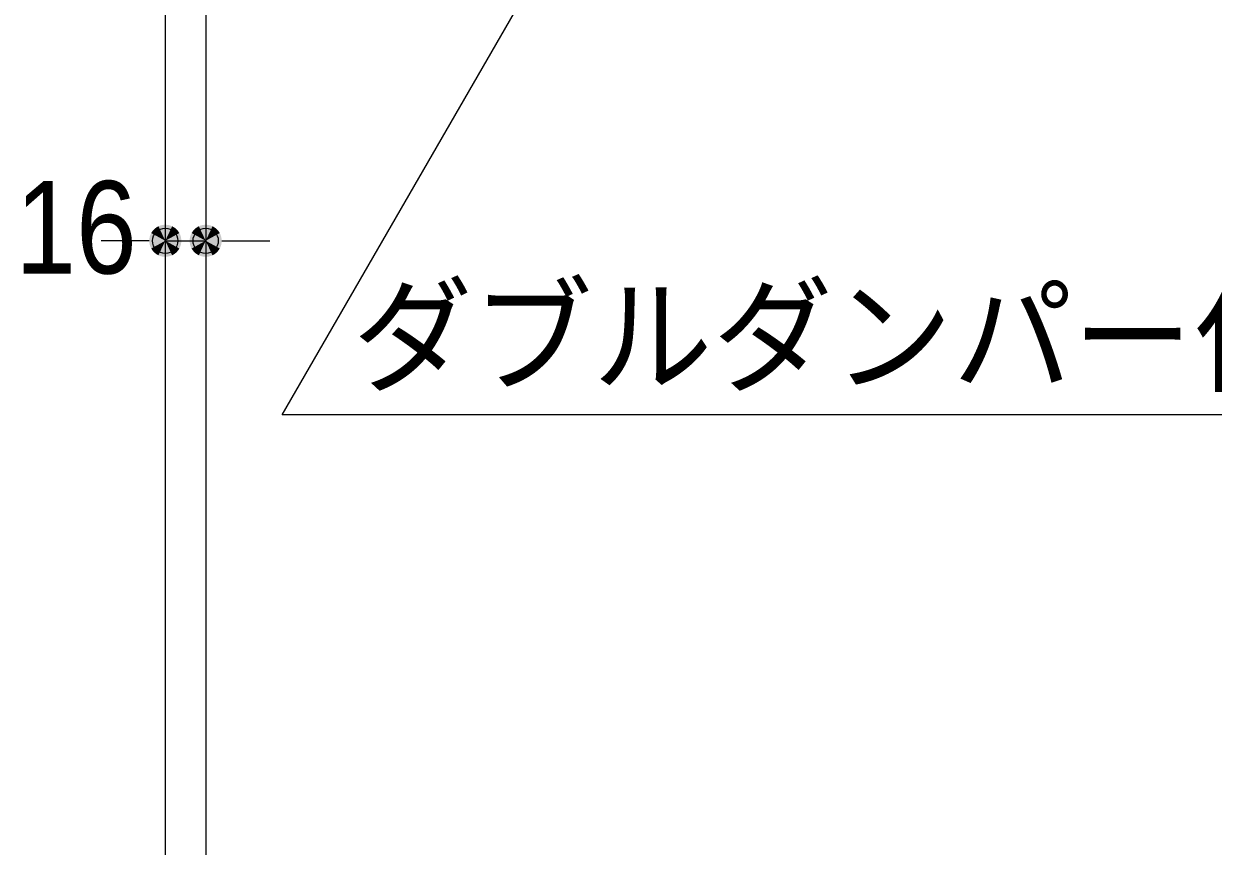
# Model space of a CAD drawing. Units: millimetres, scale not verified. Extents: x -6062 to 6062, y -3045 to 3045.
# Drawn here: x -3799.5 to -3328.5, y -50.8 to 275 of the extents above; entities that cross this region are included whole.
import ezdxf
from ezdxf.enums import TextEntityAlignment as Align

# ---------------------------------------------------------------- set-up
doc = ezdxf.new("R2010")
doc.units = ezdxf.units.MM
doc.header["$LTSCALE"] = 20
doc.header["$PDMODE"] = 32
doc.header["$PDSIZE"] = 10
for name, color, linetype, lineweight in [('0-1_0', 7, 'Continuous', 25), ('0-3_2寸法-3', 7, 'Continuous', 15), ('0-4_2寸法-2', 7, 'Continuous', 15), ('0-6_3一般', 7, 'Continuous', 15)]:
    doc.layers.add(name, color=color, linetype=linetype, lineweight=lineweight)
doc.layers.add('0-2_Defpoints', color=7, linetype='Continuous')
doc.styles.add('ＭＳ Ｐゴシック', font='')
doc.styles.get('ＭＳ Ｐゴシック').set_extended_font_data('MS PGothic')

# ---------------------------------------------------------------- blocks, each defined once
blk = doc.blocks.new('_Dot')
at = {"layer": '0-1_0'}
blk.add_line((-10, 0), (-20, 0), dxfattribs=at)
for points in [[(0, 0), (-7.29, 6.85), (-6.37, 7.71)], [(0, 0), (-6.37, 7.71), (-5.36, 8.44)], [(0, 0), (-5.36, 8.44), (-4.26, 9.05)], [(0, 0), (-4.26, 9.05), (-3.09, 9.51)], [(0, 0), (-3.09, 9.51), (-1.87, 9.82)], [(0, 0), (-1.87, 9.82), (-0.63, 9.98)], [(0, 0), (-0.63, 9.98), (0.63, 9.98)], [(0, 0), (0.63, 9.98), (1.87, 9.82)], [(0, 0), (1.87, 9.82), (3.09, 9.51)], [(0, 0), (3.09, 9.51), (4.26, 9.05)], [(0, 0), (4.26, 9.05), (5.36, 8.44)], [(0, 0), (5.36, 8.44), (6.37, 7.71)], [(0, 0), (6.37, 7.71), (7.29, 6.85)], [(0, 0), (-10, 0), (-9.92, 1.25)], [(0, 0), (-9.92, -1.25), (-10, 0)], [(0, 0), (-9.92, 1.25), (-9.69, 2.49)], [(0, 0), (-9.69, -2.49), (-9.92, -1.25)], [(0, 0), (-9.69, 2.49), (-9.3, 3.68)], [(0, 0), (-9.3, -3.68), (-9.69, -2.49)], [(0, 0), (-9.3, 3.68), (-8.76, 4.82)], [(0, 0), (-8.76, -4.82), (-9.3, -3.68)], [(0, 0), (-8.76, 4.82), (-8.09, 5.88)], [(0, 0), (-8.09, -5.88), (-8.76, -4.82)], [(0, 0), (-8.09, 5.88), (-7.29, 6.85)], [(0, 0), (-7.29, -6.85), (-8.09, -5.88)], [(0, 0), (-6.37, -7.71), (-7.29, -6.85)], [(0, 0), (-5.36, -8.44), (-6.37, -7.71)], [(0, 0), (-4.26, -9.05), (-5.36, -8.44)], [(0, 0), (-3.09, -9.51), (-4.26, -9.05)], [(0, 0), (-1.87, -9.82), (-3.09, -9.51)], [(0, 0), (-0.63, -9.98), (-1.87, -9.82)], [(0, 0), (0.63, -9.98), (-0.63, -9.98)], [(0, 0), (7.29, 6.85), (8.09, 5.88)], [(0, 0), (8.09, 5.88), (8.76, 4.82)], [(0, 0), (8.76, 4.82), (9.3, 3.68)], [(0, 0), (9.3, 3.68), (9.69, 2.49)], [(0, 0), (9.69, 2.49), (9.92, 1.25)], [(0, 0), (9.92, 1.25), (10, 0)], [(0, 0), (1.87, -9.82), (0.63, -9.98)], [(0, 0), (3.09, -9.51), (1.87, -9.82)], [(0, 0), (4.26, -9.05), (3.09, -9.51)], [(0, 0), (5.36, -8.44), (4.26, -9.05)], [(0, 0), (6.37, -7.71), (5.36, -8.44)], [(0, 0), (7.29, -6.85), (6.37, -7.71)], [(0, 0), (8.09, -5.88), (7.29, -6.85)], [(0, 0), (8.76, -4.82), (8.09, -5.88)], [(0, 0), (9.3, -3.68), (8.76, -4.82)], [(0, 0), (9.69, -2.49), (9.3, -3.68)], [(0, 0), (9.92, -1.25), (9.69, -2.49)], [(0, 0), (10, 0), (9.92, -1.25)]]:
    blk.add_solid(points, dxfattribs=at)
blk = doc.blocks.new('グループ-7')
at = {"layer": '0-6_3一般'}
for p, q in [((-39120, 8000), (-39120, -40000)), ((-39120, 7190), (-39120, -39740)), ((-38800, 7190), (-38800, -39740))]:
    blk.add_line(p, q, dxfattribs=at)

msp = doc.modelspace()

# ---------------------------------------------------------------- linework, layer by layer
at = {"layer": '0-2_Defpoints'}
for p in [(-3743.5, 189), (-3727.5, 189)]:
    msp.add_point(p, dxfattribs=at)
at = {"layer": '0-3_2寸法-3'}
msp.add_lwpolyline([(-3068.43, 120), (-3697.27, 120), (-3551.02, 373.3)], dxfattribs=at)
at = {"layer": '0-4_2寸法-2'}
for p, q in [((-3743.5, 209), (-3743.3, 209)), ((-3727.5, 209), (-3727.3, 209)), ((-3756.21, 189), (-3768.92, 189)), ((-3743.5, 189), (-3727.5, 189)), ((-3714.79, 189), (-3702.08, 189))]:
    msp.add_line(p, q, dxfattribs=at)

# ---------------------------------------------------------------- block references
at = {"layer": '0-4_2寸法-2', "xscale": 0.6356201, "yscale": 0.6356201}
msp.add_blockref('_Dot', (-3743.5, 189), dxfattribs=at)
at = {"layer": '0-4_2寸法-2', "xscale": 0.6356201, "yscale": 0.6356201, "rotation": 180}
msp.add_blockref('_Dot', (-3727.5, 189), dxfattribs=at)
at = {"layer": '0-6_3一般', "xscale": 0.05, "yscale": 0.05}
msp.add_blockref('グループ-7', (-1787.5, 0), dxfattribs=at)

# ---------------------------------------------------------------- texts
at = {"layer": '0-3_2寸法-3', "style": 'ＭＳ Ｐゴシック', "width": 0.95}
msp.add_text('ダブルダンパー付上ランナー', height=36.69, dxfattribs=at).set_placement((-3669.36, 121.97), align=Align.BOTTOM_LEFT)
at = {"layer": '0-4_2寸法-2', "style": 'ＭＳ Ｐゴシック', "width": 0.9}
msp.add_text('16', height=36.66, dxfattribs=at).set_placement((-3802.83, 165.03), align=Align.BOTTOM_LEFT)

doc.saveas('drawing.dxf')
